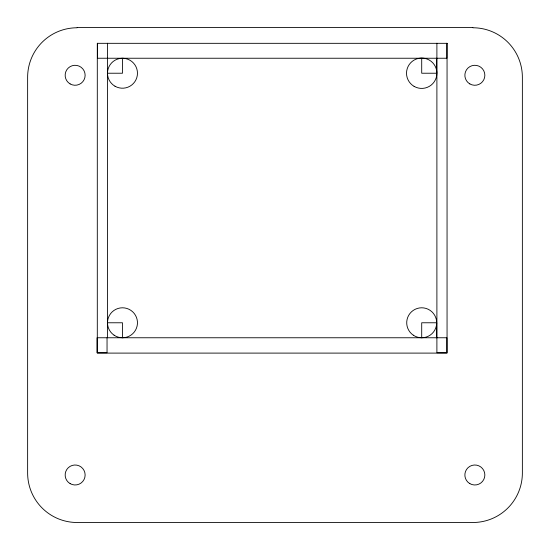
<?xml version="1.0" encoding="UTF-8"?>
<svg xmlns="http://www.w3.org/2000/svg" width="550" height="550" viewBox="0 0 550 550"><rect width="100%" height="100%" fill="white"/><g stroke="black" fill="none" stroke-linecap="round" stroke-linejoin="round"><path stroke-width="0.82" d="M77.11 27.5L472.89 27.5M107.491 73.226L122.478 73.226L122.478 58.238M107.491 322.774L122.478 322.774L122.478 337.769M446.882 43.251L446.882 58.238L97.494 58.238L97.494 43.251M436.893 43.251L436.893 352.749L446.882 352.749L446.882 337.762L107.491 337.762L107.491 43.251M436.693 58.238L436.693 73.226L421.706 73.226L421.706 58.238M436.693 337.769L436.693 322.774L421.706 322.774L421.706 337.769M472.89 27.768A49.472 49.472 0 0 1 522.369 77.241L522.369 473.027A49.472 49.472 0 0 1 472.89 522.5L77.11 522.5A49.472 49.472 0 0 1 27.631 473.027L27.631 77.241A49.472 49.472 0 0 1 77.11 27.768M447.054 43.326L97.302 43.326L97.302 353.1L447.054 353.1L447.054 43.326M107.044 337.762L97.047 337.762L97.047 352.749L107.044 352.749L107.044 337.762M114.984 86.206A14.988 14.988 0 0 0 137.466 73.226A14.988 14.988 0 0 0 114.984 60.246A14.988 14.988 0 0 0 114.984 86.206M414.109 86.377A15.187 15.187 0 0 0 436.893 73.226A15.187 15.187 0 0 0 414.109 60.074A15.187 15.187 0 0 0 414.109 86.377M413.304 335.191A14.988 14.988 0 0 0 436.652 323.847A14.988 14.988 0 0 0 415.154 309.293A14.988 14.988 0 0 0 413.304 335.191M114.077 335.184A14.981 14.981 0 0 0 137.424 323.847A14.981 14.981 0 0 0 115.933 309.299A14.981 14.981 0 0 0 114.077 335.184M70.146 83.93A9.996 9.996 0 0 0 85.133 75.274A9.996 9.996 0 0 0 70.146 66.626A9.996 9.996 0 0 0 70.146 83.93M469.858 83.93A9.996 9.996 0 0 0 484.853 75.274A9.996 9.996 0 0 0 469.858 66.626A9.996 9.996 0 0 0 469.858 83.93M469.858 483.643A9.996 9.996 0 0 0 484.853 474.994A9.996 9.996 0 0 0 469.858 466.338A9.996 9.996 0 0 0 469.858 483.643M70.146 483.643A9.996 9.996 0 0 0 85.133 474.994A9.996 9.996 0 0 0 70.146 466.338A9.996 9.996 0 0 0 70.146 483.643"/></g></svg>
